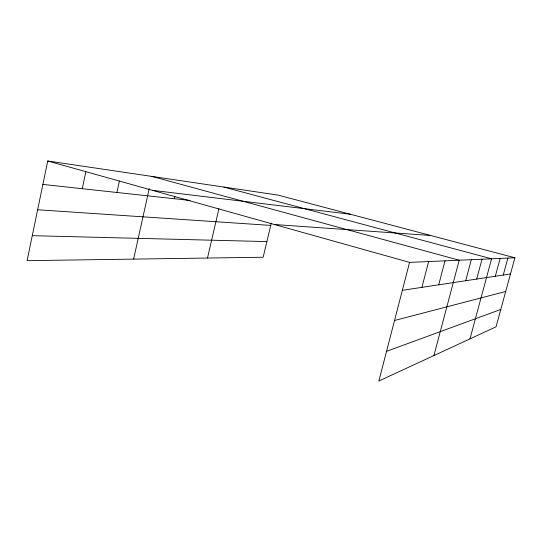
<?xml version="1.0" encoding="UTF-8"?>
<svg xmlns="http://www.w3.org/2000/svg" width="542" height="542" viewBox="0 0 542 542"><rect width="100%" height="100%" fill="white"/><g stroke="black" fill="none" stroke-linecap="round" stroke-linejoin="round"><path stroke-width="0.81" d="M514.9 257.782L409.569 262.382L378.865 381.006L496.059 326.812L514.9 257.782L277.992 195.086L47.737 160.994L27.1 260.661L263.148 257.233L271.312 223.047M82.269 188.704L85.887 171.665M116.916 192.478L119.416 180.953M133.623 259.11L149.246 188.548M174.294 198.724L174.836 196.333M207.491 258.039L218.927 208.623M421.906 287.362L428.654 261.549M438.708 284.821L445.029 260.837M433.918 355.545L459.223 260.214L151.929 176.421M465.693 280.736L471.316 259.686M476.689 279.076L482.021 259.218M469.968 338.879L491.574 258.805L223.907 187.078M495.313 276.251L500.144 258.426M503.267 275.051L507.881 258.087M386.548 351.331L500.801 309.455M394.529 320.498L505.7 291.481M402.34 290.322L510.483 273.961M32.276 235.675L266.881 241.597M37.642 209.754L270.749 225.411M274.462 224.523L430.612 235.479M42.886 184.422L190.032 200.438M152.417 190.323L350.301 214.225M47.737 160.994L409.569 262.382"/></g></svg>
